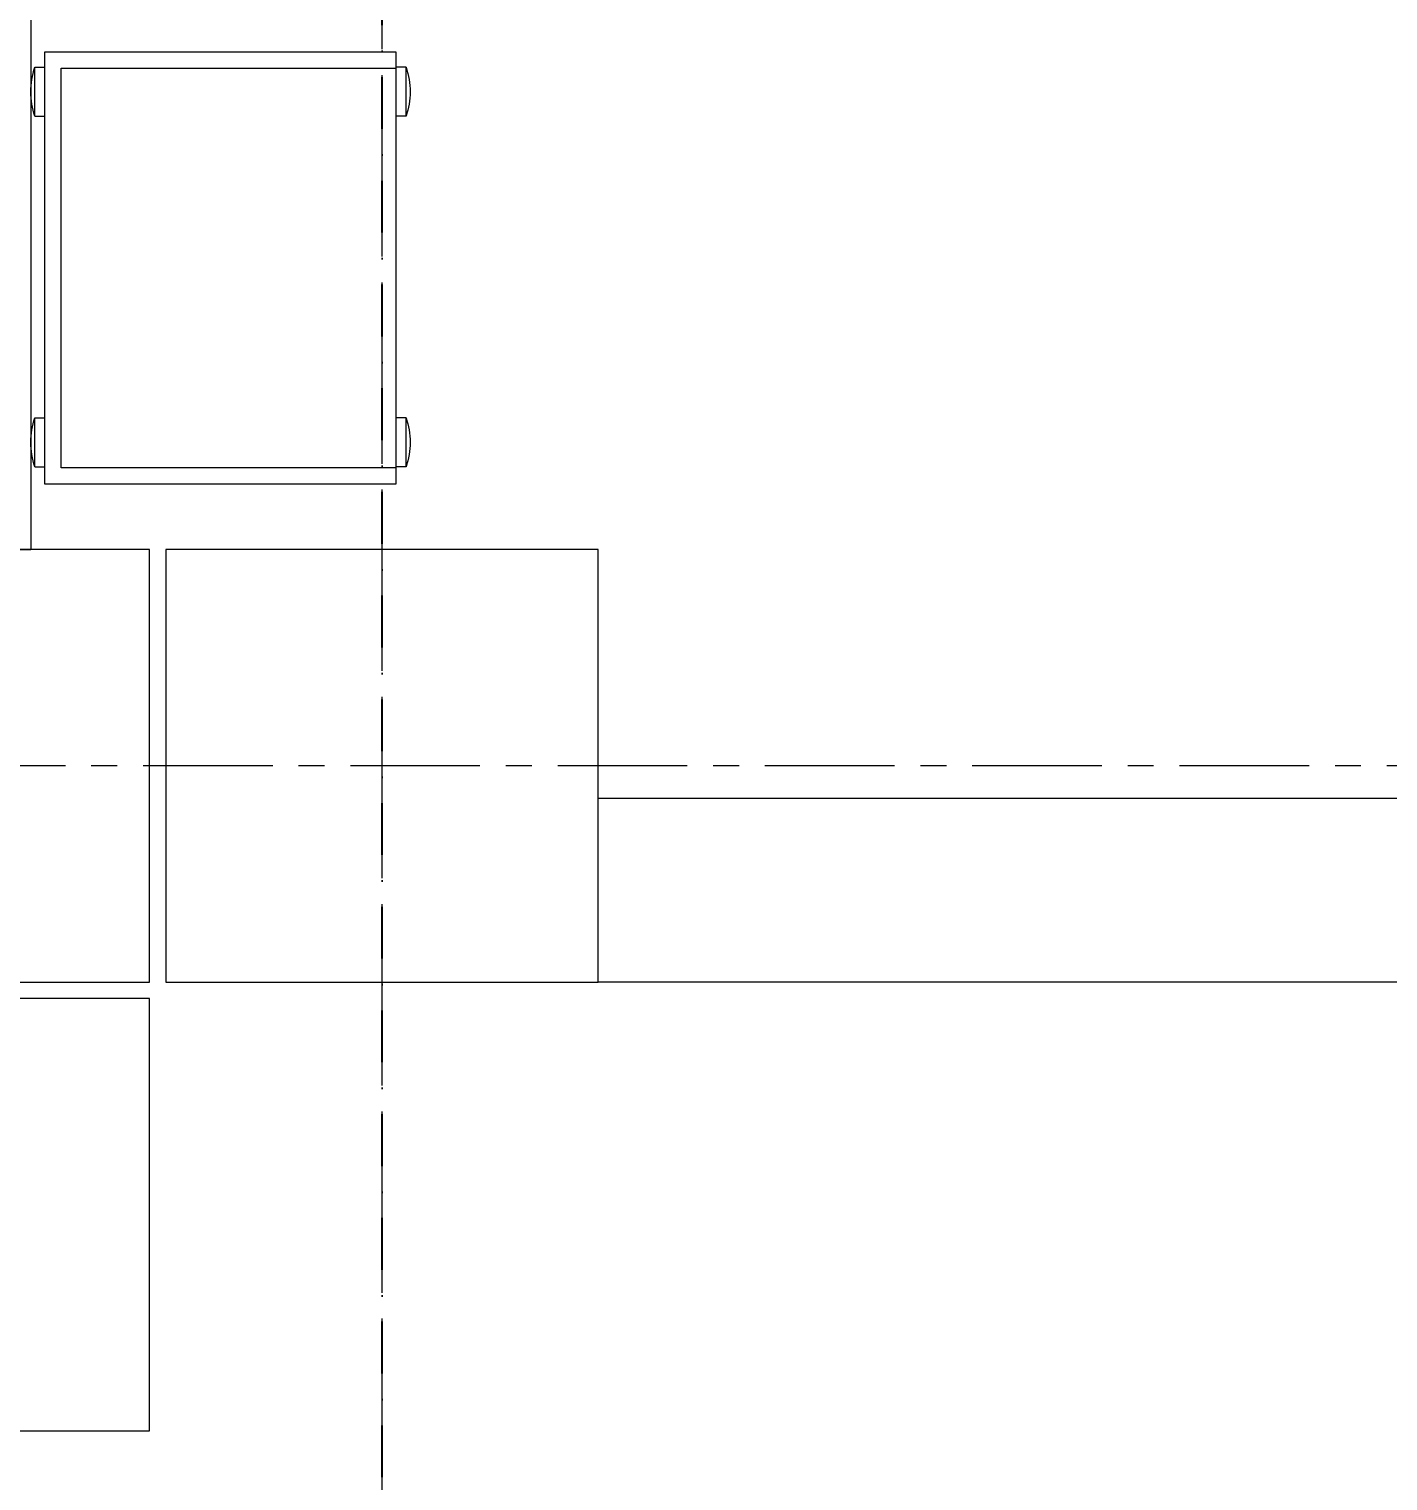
# Model space of a CAD drawing. Header units: millimetres. Extents: x 26027 to 581921, y 7230 to 233891.
# Drawn here: x 480366 to 482031, y 155869 to 157648 of the extents above; entities that cross this region are included whole.
import ezdxf
from ezdxf import colors
from ezdxf.entities.mleader import LeaderData, LeaderLine
from ezdxf.math import Vec2, Vec3

# ---------------------------------------------------------------- set-up
doc = ezdxf.new("R2010")
doc.units = ezdxf.units.MM
doc.header["$LTSCALE"] = 5
doc.linetypes.add('CENTER', pattern=[50.8, 31.75, -6.35, 6.35, -6.35])
doc.linetypes.add('DASHDOT', pattern=[25.4, 12.7, -6.35, 0, -6.35])
for name, color, linetype, lineweight in [('72_EGR_ROOM5_D2_WALL', 7, 'Continuous', 5), ('Medical Equipment and Furniture', 163, 'Continuous', 0), ('Medical Equipment and Furniture1', 163, 'Continuous', 5), ('Structure', 20, 'Continuous', 5), ('Walls', 32, 'Continuous', 5)]:
    doc.layers.add(name, color=color, linetype=linetype, lineweight=lineweight)
doc.layers.add('axes', color=9, linetype='Continuous')
doc.layers.add('E-POWR', color=7, linetype='Continuous', lineweight=9, true_color=0x4e7e3e)
doc.styles.get("Standard").update_dxf_attribs({"font": 'calibri.ttf'})

# ---------------------------------------------------------------- blocks, each defined once
blk = doc.blocks.new('HF10531-P')
at = {"layer": 'Medical Equipment and Furniture1'}
for p, q in [((0.53, 0.43), (0, 0.43)), ((0, 0.43), (0, 0)), ((0.0791, 0.4424), (0.0191, 0.4424)), ((0.0191, 0.4424), (0.0191, 0.43)), ((0.0791, 0.4424), (0.0791, 0.43)), ((0.5086, 0.4424), (0.4486, 0.4424)), ((0.4486, 0.4424), (0.4486, 0.43)), ((0.5086, 0.4424), (0.5086, 0.43)), ((0.53, 0), (0.53, 0.43)), ((0.51, 0.41), (0.02, 0.41)), ((0.02, 0.41), (0.02, 0)), ((0.51, 0), (0.51, 0.41)), ((0, 0), (0.53, 0)), ((0.0191, -0.0124), (0.0191, 0)), ((0.0791, -0.0124), (0.0791, 0)), ((0.4486, -0.0124), (0.4486, 0)), ((0.5086, -0.0124), (0.5086, 0)), ((0.0791, -0.0124), (0.0191, -0.0124)), ((0.5086, -0.0124), (0.4486, -0.0124))]:
    blk.add_line(p, q, dxfattribs=at)
for points in [[(0.02, 0.41), (0.02, 0.41), (0.02, 0.41), (0.02, 0.41), (0.02, 0.41), (0.02, 0.41), (0.02, 0.41), (0.02, 0.41), (0.02, 0.41), (0.02, 0.41), (0.02, 0.41), (0.02, 0.41), (0.02, 0.41), (0.02, 0.41), (0.02, 0.41), (0.02, 0.41), (0.02, 0.41), (0.02, 0.41), (0.02, 0.41), (0.02, 0.41), (0.02, 0.41), (0.02, 0.41), (0.02, 0.41), (0.02, 0.41), (0.02, 0.41), (0.02, 0.41), (0.02, 0.41), (0.02, 0.41), (0.02, 0.41), (0.02, 0.41), (0.02, 0.41), (0.02, 0.41), (0.02, 0.41), (0.02, 0.41), (0.02, 0.41), (0.02, 0.41), (0.02, 0.41), (0.02, 0.41), (0.02, 0.41), (0.02, 0.41), (0.02, 0.41), (0.02, 0.41), (0.02, 0.41), (0.02, 0.41), (0.02, 0.41), (0.02, 0.41), (0.02, 0.41), (0.02, 0.41), (0.02, 0.41), (0.02, 0.41), (0.02, 0.41), (0.02, 0.41), (0.02, 0.41), (0.02, 0.41), (0.02, 0.41), (0.02, 0.41), (0.02, 0.41), (0.02, 0.41), (0.02, 0.41), (0.02, 0.41), (0.02, 0.41), (0.02, 0.41), (0.02, 0.41), (0.02, 0.41), (0.02, 0.41), (0.02, 0.41), (0.02, 0.41), (0.02, 0.41), (0.02, 0.41), (0.02, 0.41), (0.02, 0.41), (0.02, 0.41), (0.02, 0.41), (0.02, 0.41), (0.02, 0.41), (0.02, 0.41), (0.02, 0.41), (0.02, 0.41), (0.02, 0.41), (0.02, 0.41), (0.02, 0.41), (0.02, 0.41), (0.02, 0.41), (0.02, 0.41), (0.02, 0.41), (0.02, 0.41), (0.02, 0.41), (0.02, 0.41), (0.02, 0.41), (0.02, 0.41), (0.02, 0.41), (0.02, 0.41), (0.02, 0.41), (0.02, 0.41), (0.02, 0.41), (0.02, 0.41), (0.02, 0.41), (0.02, 0.41), (0.02, 0.41), (0.02, 0.41), (0.02, 0.41), (0.02, 0.41), (0.02, 0.41), (0.02, 0.41), (0.02, 0.41), (0.02, 0.41), (0.02, 0.41), (0.02, 0.41), (0.02, 0.41), (0.02, 0.41), (0.02, 0.41), (0.02, 0.41), (0.02, 0.41), (0.02, 0.41), (0.02, 0.41), (0.02, 0.41), (0.02, 0.41), (0.02, 0.41), (0.02, 0.41), (0.02, 0.41), (0.02, 0.41), (0.02, 0.41), (0.02, 0.41), (0.02, 0.41), (0.02, 0.41), (0.02, 0.41), (0.02, 0.41), (0.02, 0.41), (0.02, 0.41), (0.02, 0.41), (0.02, 0.41), (0.02, 0.41), (0.02, 0.41), (0.02, 0.41), (0.02, 0.41), (0.02, 0.41), (0.02, 0.41), (0.02, 0.41), (0.02, 0.41), (0.02, 0.41), (0.02, 0.41), (0.02, 0.41), (0.02, 0.41), (0.02, 0.41), (0.02, 0.41), (0.02, 0.41), (0.02, 0.41), (0.02, 0.41), (0.02, 0.41), (0.02, 0.41), (0.02, 0.41), (0.02, 0.41), (0.02, 0.41), (0.02, 0.41), (0.02, 0.41), (0.02, 0.41), (0.02, 0.41), (0.02, 0.41), (0.02, 0.41), (0.02, 0.41), (0.02, 0.41), (0.02, 0.41), (0.02, 0.41), (0.02, 0.41), (0.02, 0.41), (0.02, 0.41), (0.02, 0.41), (0.02, 0.41), (0.02, 0.41), (0.02, 0.41), (0.02, 0.41), (0.02, 0.41), (0.02, 0.41), (0.02, 0.41), (0.02, 0.41), (0.02, 0.41), (0.02, 0.41), (0.02, 0.41), (0.02, 0.41), (0.02, 0.41), (0.02, 0.41), (0.02, 0.41), (0.02, 0.41), (0.02, 0.41), (0.02, 0.41), (0.02, 0.41), (0.02, 0.41), (0.02, 0.41), (0.02, 0.41), (0.02, 0.41), (0.02, 0.41), (0.02, 0.41), (0.02, 0.41), (0.02, 0.41), (0.02, 0.41), (0.02, 0.41), (0.02, 0.41), (0.02, 0.41), (0.02, 0.41), (0.02, 0.41), (0.02, 0.41), (0.02, 0.41), (0.02, 0.41), (0.02, 0.41), (0.02, 0.41), (0.02, 0.41), (0.02, 0.41), (0.02, 0.41), (0.02, 0.41), (0.02, 0.41), (0.02, 0.41), (0.02, 0.41), (0.02, 0.41), (0.02, 0.41), (0.02, 0.41), (0.02, 0.41), (0.02, 0.41), (0.02, 0.41), (0.02, 0.41)], [(0.02, 0.41), (0.02, 0.41), (0.02, 0.41), (0.02, 0.41), (0.02, 0.41), (0.02, 0.41), (0.02, 0.41), (0.02, 0.41), (0.02, 0.41), (0.02, 0.41), (0.02, 0.41), (0.02, 0.41), (0.02, 0.41), (0.02, 0.41), (0.02, 0.41), (0.02, 0.41), (0.02, 0.41), (0.02, 0.41), (0.02, 0.41), (0.02, 0.41), (0.02, 0.41), (0.02, 0.41), (0.02, 0.41), (0.02, 0.41), (0.02, 0.41), (0.02, 0.41), (0.02, 0.41), (0.02, 0.41), (0.02, 0.41), (0.02, 0.41), (0.02, 0.41), (0.02, 0.41), (0.02, 0.41), (0.02, 0.41), (0.02, 0.41), (0.02, 0.41), (0.02, 0.41), (0.02, 0.41), (0.02, 0.41), (0.02, 0.41), (0.02, 0.41), (0.02, 0.41), (0.02, 0.41), (0.02, 0.41), (0.02, 0.41), (0.02, 0.41), (0.02, 0.41), (0.02, 0.41), (0.02, 0.41), (0.02, 0.41), (0.02, 0.41), (0.02, 0.41), (0.02, 0.41), (0.02, 0.41), (0.02, 0.41), (0.02, 0.41), (0.02, 0.41), (0.02, 0.41), (0.02, 0.41), (0.02, 0.41), (0.02, 0.41), (0.02, 0.41), (0.02, 0.41), (0.02, 0.41), (0.02, 0.41), (0.02, 0.41), (0.02, 0.41), (0.02, 0.41), (0.02, 0.41), (0.02, 0.41), (0.02, 0.41), (0.02, 0.41), (0.02, 0.41), (0.02, 0.41), (0.02, 0.41), (0.02, 0.41), (0.02, 0.41), (0.02, 0.41), (0.02, 0.41), (0.02, 0.41), (0.02, 0.41), (0.02, 0.41), (0.02, 0.41), (0.02, 0.41), (0.02, 0.41), (0.02, 0.41), (0.02, 0.41), (0.02, 0.41), (0.02, 0.41), (0.02, 0.41), (0.02, 0.41), (0.02, 0.41), (0.02, 0.41), (0.02, 0.41), (0.02, 0.41), (0.02, 0.41), (0.02, 0.41), (0.02, 0.41), (0.02, 0.41), (0.02, 0.41), (0.02, 0.41), (0.02, 0.41), (0.02, 0.41), (0.02, 0.41), (0.02, 0.41), (0.02, 0.41), (0.02, 0.41), (0.02, 0.41), (0.02, 0.41), (0.02, 0.41), (0.02, 0.41), (0.02, 0.41), (0.02, 0.41), (0.02, 0.41), (0.02, 0.41), (0.02, 0.41), (0.02, 0.41), (0.02, 0.41), (0.02, 0.41), (0.02, 0.41), (0.02, 0.41), (0.02, 0.41), (0.02, 0.41), (0.02, 0.41), (0.02, 0.41), (0.02, 0.41), (0.02, 0.41), (0.02, 0.41), (0.02, 0.41), (0.02, 0.41), (0.02, 0.41), (0.02, 0.41), (0.02, 0.41), (0.02, 0.41), (0.02, 0.41), (0.02, 0.41), (0.02, 0.41), (0.02, 0.41), (0.02, 0.41), (0.02, 0.41), (0.02, 0.41), (0.02, 0.41), (0.02, 0.41), (0.02, 0.41), (0.02, 0.41), (0.02, 0.41), (0.02, 0.41), (0.02, 0.41), (0.02, 0.41), (0.02, 0.41), (0.02, 0.41), (0.02, 0.41), (0.02, 0.41), (0.02, 0.41), (0.02, 0.41), (0.02, 0.41), (0.02, 0.41), (0.02, 0.41), (0.02, 0.41), (0.02, 0.41), (0.02, 0.41), (0.02, 0.41), (0.02, 0.41), (0.02, 0.41), (0.02, 0.41), (0.02, 0.41), (0.02, 0.41), (0.02, 0.41), (0.02, 0.41), (0.02, 0.41), (0.02, 0.41), (0.02, 0.41), (0.02, 0.41), (0.02, 0.41), (0.02, 0.41), (0.02, 0.41), (0.02, 0.41), (0.02, 0.41), (0.02, 0.41), (0.02, 0.41), (0.02, 0.41), (0.02, 0.41), (0.02, 0.41), (0.02, 0.41), (0.02, 0.41), (0.02, 0.41), (0.02, 0.41), (0.02, 0.41), (0.02, 0.41), (0.02, 0.41), (0.02, 0.41), (0.02, 0.41), (0.02, 0.41), (0.02, 0.41), (0.02, 0.41), (0.02, 0.41), (0.02, 0.41), (0.02, 0.41), (0.02, 0.41), (0.02, 0.41), (0.02, 0.41), (0.02, 0.41), (0.02, 0.41), (0.02, 0.41), (0.02, 0.41), (0.02, 0.41), (0.02, 0.41), (0.02, 0.41), (0.02, 0.41), (0.02, 0.41), (0.02, 0.41), (0.02, 0.41), (0.02, 0.41), (0.02, 0.41)], [(0.02, 0.41), (0.02, 0.41), (0.02, 0.41), (0.02, 0.41), (0.02, 0.41), (0.02, 0.41), (0.02, 0.41), (0.02, 0.41), (0.02, 0.41), (0.02, 0.41), (0.02, 0.41), (0.02, 0.41), (0.02, 0.41), (0.02, 0.41), (0.02, 0.41), (0.02, 0.41), (0.02, 0.41), (0.02, 0.41), (0.02, 0.41), (0.02, 0.41), (0.02, 0.41), (0.02, 0.41), (0.02, 0.41), (0.02, 0.41), (0.02, 0.41), (0.02, 0.41), (0.02, 0.41), (0.02, 0.41), (0.02, 0.41), (0.02, 0.41), (0.02, 0.41), (0.02, 0.41), (0.02, 0.41), (0.02, 0.41), (0.02, 0.41), (0.02, 0.41), (0.02, 0.41), (0.02, 0.41), (0.02, 0.41), (0.02, 0.41), (0.02, 0.41), (0.02, 0.41), (0.02, 0.41), (0.02, 0.41), (0.02, 0.41), (0.02, 0.41), (0.02, 0.41), (0.02, 0.41), (0.02, 0.41), (0.02, 0.41), (0.02, 0.41), (0.02, 0.41), (0.02, 0.41), (0.02, 0.41), (0.02, 0.41), (0.02, 0.41), (0.02, 0.41), (0.02, 0.41), (0.02, 0.41), (0.02, 0.41), (0.02, 0.41), (0.02, 0.41), (0.02, 0.41), (0.02, 0.41), (0.02, 0.41), (0.02, 0.41), (0.02, 0.41), (0.02, 0.41), (0.02, 0.41), (0.02, 0.41), (0.02, 0.41), (0.02, 0.41), (0.02, 0.41), (0.02, 0.41), (0.02, 0.41), (0.02, 0.41), (0.02, 0.41), (0.02, 0.41), (0.02, 0.41), (0.02, 0.41), (0.02, 0.41), (0.02, 0.41), (0.02, 0.41), (0.02, 0.41), (0.02, 0.41), (0.02, 0.41), (0.02, 0.41), (0.02, 0.41), (0.02, 0.41), (0.02, 0.41), (0.02, 0.41), (0.02, 0.41), (0.02, 0.41), (0.02, 0.41), (0.02, 0.41), (0.02, 0.41), (0.02, 0.41), (0.02, 0.41), (0.02, 0.41), (0.02, 0.41), (0.02, 0.41), (0.02, 0.41), (0.02, 0.41), (0.02, 0.41), (0.02, 0.41), (0.02, 0.41), (0.02, 0.41), (0.02, 0.41), (0.02, 0.41), (0.02, 0.41), (0.02, 0.41), (0.02, 0.41), (0.02, 0.41), (0.02, 0.41), (0.02, 0.41), (0.02, 0.41), (0.02, 0.41), (0.02, 0.41), (0.02, 0.41), (0.02, 0.41), (0.02, 0.41), (0.02, 0.41), (0.02, 0.41), (0.02, 0.41), (0.02, 0.41), (0.02, 0.41), (0.02, 0.41), (0.02, 0.41), (0.02, 0.41), (0.02, 0.41), (0.02, 0.41), (0.02, 0.41), (0.02, 0.41), (0.02, 0.41), (0.02, 0.41), (0.02, 0.41), (0.02, 0.41), (0.02, 0.41), (0.02, 0.41), (0.02, 0.41), (0.02, 0.41), (0.02, 0.41), (0.02, 0.41), (0.02, 0.41), (0.02, 0.41), (0.02, 0.41), (0.02, 0.41), (0.02, 0.41), (0.02, 0.41), (0.02, 0.41), (0.02, 0.41), (0.02, 0.41), (0.02, 0.41), (0.02, 0.41), (0.02, 0.41), (0.02, 0.41), (0.02, 0.41), (0.02, 0.41), (0.02, 0.41), (0.02, 0.41), (0.02, 0.41), (0.02, 0.41), (0.02, 0.41), (0.02, 0.41), (0.02, 0.41), (0.02, 0.41), (0.02, 0.41), (0.02, 0.41), (0.02, 0.41), (0.02, 0.41), (0.02, 0.41), (0.02, 0.41), (0.02, 0.41), (0.02, 0.41), (0.02, 0.41), (0.02, 0.41), (0.02, 0.41), (0.02, 0.41), (0.02, 0.41), (0.02, 0.41), (0.02, 0.41), (0.02, 0.41), (0.02, 0.41), (0.02, 0.41), (0.02, 0.41), (0.02, 0.41), (0.02, 0.41), (0.02, 0.41), (0.02, 0.41), (0.02, 0.41), (0.02, 0.41), (0.02, 0.41), (0.02, 0.41), (0.02, 0.41), (0.02, 0.41), (0.02, 0.41), (0.02, 0.41), (0.02, 0.41), (0.02, 0.41), (0.02, 0.41), (0.02, 0.41), (0.02, 0.41), (0.02, 0.41), (0.02, 0.41), (0.02, 0.41), (0.02, 0.41), (0.02, 0.41), (0.02, 0.41), (0.02, 0.41), (0.02, 0.41), (0.02, 0.41), (0.02, 0.41), (0.02, 0.41), (0.02, 0.41), (0.02, 0.41), (0.02, 0.41), (0.02, 0.41), (0.02, 0.41), (0.02, 0.41), (0.02, 0.41), (0.02, 0.41), (0.02, 0.41), (0.02, 0.41), (0.02, 0.41), (0.02, 0.41), (0.02, 0.41), (0.02, 0.41), (0.02, 0.41), (0.02, 0.41), (0.02, 0.41), (0.02, 0.41), (0.02, 0.41), (0.02, 0.41), (0.02, 0.41), (0.02, 0.41), (0.02, 0.41), (0.02, 0.41), (0.02, 0.41), (0.02, 0.41), (0.02, 0.41), (0.02, 0.41), (0.02, 0.41), (0.02, 0.41), (0.02, 0.41), (0.02, 0.41), (0.02, 0.41), (0.02, 0.41), (0.02, 0.41), (0.02, 0.41), (0.02, 0.41), (0.02, 0.41), (0.02, 0.41), (0.02, 0.41), (0.02, 0.41), (0.02, 0.41), (0.02, 0.41), (0.02, 0.41), (0.02, 0.41), (0.02, 0.41), (0.02, 0.41), (0.02, 0.41), (0.02, 0.41), (0.02, 0.41), (0.02, 0.41), (0.02, 0.41), (0.02, 0.41), (0.02, 0.41), (0.02, 0.41), (0.02, 0.41), (0.02, 0.41), (0.02, 0.41), (0.02, 0.41), (0.02, 0.41), (0.02, 0.41), (0.02, 0.41), (0.02, 0.41), (0.02, 0.41)]]:
    blk.add_lwpolyline(points, close=True, dxfattribs=at)
for points in [[(0.02, 0.41), (0.02, 0.41), (0.02, 0.41), (0.02, 0.41), (0.02, 0.41), (0.02, 0.41), (0.02, 0.41), (0.02, 0.41)], [(0.02, 0.41), (0.02, 0.41), (0.02, 0.41), (0.02, 0.41), (0.02, 0.41), (0.02, 0.41), (0.02, 0.41), (0.02, 0.41), (0.02, 0.41), (0.02, 0.41), (0.02, 0.41), (0.02, 0.41), (0.02, 0.41), (0.02, 0.41), (0.02, 0.41), (0.02, 0.41), (0.02, 0.41), (0.02, 0.41), (0.02, 0.41), (0.02, 0.41), (0.02, 0.41), (0.02, 0.41), (0.02, 0.41), (0.02, 0.41), (0.02, 0.41), (0.02, 0.41), (0.02, 0.41), (0.02, 0.41), (0.02, 0.41), (0.02, 0.41), (0.02, 0.41), (0.02, 0.41), (0.02, 0.41), (0.02, 0.41), (0.02, 0.41), (0.02, 0.41), (0.02, 0.41), (0.02, 0.41), (0.02, 0.41), (0.02, 0.41), (0.02, 0.41), (0.02, 0.41), (0.02, 0.41), (0.02, 0.41), (0.02, 0.41), (0.02, 0.41), (0.02, 0.41), (0.02, 0.41), (0.02, 0.41), (0.02, 0.41), (0.02, 0.41), (0.02, 0.41), (0.02, 0.41), (0.02, 0.41), (0.02, 0.41), (0.02, 0.41), (0.02, 0.41), (0.02, 0.41), (0.02, 0.41), (0.02, 0.41), (0.02, 0.41), (0.02, 0.41), (0.02, 0.41), (0.02, 0.41), (0.02, 0.41), (0.02, 0.41), (0.02, 0.41), (0.02, 0.41), (0.02, 0.41), (0.02, 0.41), (0.02, 0.41), (0.02, 0.41), (0.02, 0.41), (0.02, 0.41), (0.02, 0.41), (0.02, 0.41), (0.02, 0.41), (0.02, 0.41), (0.02, 0.41), (0.02, 0.41), (0.02, 0.41), (0.02, 0.41), (0.02, 0.41), (0.02, 0.41), (0.02, 0.41), (0.02, 0.41), (0.02, 0.41), (0.02, 0.41), (0.02, 0.41), (0.02, 0.41), (0.02, 0.41), (0.02, 0.41), (0.02, 0.41), (0.02, 0.41), (0.02, 0.41), (0.02, 0.41), (0.02, 0.41), (0.02, 0.41), (0.02, 0.41), (0.02, 0.41), (0.02, 0.41), (0.02, 0.41), (0.02, 0.41), (0.02, 0.41), (0.02, 0.41), (0.02, 0.41), (0.02, 0.41), (0.02, 0.41), (0.02, 0.41), (0.02, 0.41), (0.02, 0.41)], [(0.02, 0.41), (0.02, 0.41), (0.02, 0.41), (0.02, 0.41), (0.02, 0.41), (0.02, 0.41), (0.02, 0.41), (0.02, 0.41), (0.02, 0.41), (0.02, 0.41), (0.02, 0.41), (0.02, 0.41), (0.02, 0.41), (0.02, 0.41), (0.02, 0.41), (0.02, 0.41), (0.02, 0.41)], [(0.02, 0.41), (0.02, 0.41), (0.02, 0.41), (0.02, 0.41), (0.02, 0.41), (0.02, 0.41), (0.02, 0.41)], [(0.02, 0.41), (0.02, 0.41), (0.02, 0.41), (0.02, 0.41), (0.02, 0.41), (0.02, 0.41), (0.02, 0.41), (0.02, 0.41), (0.02, 0.41), (0.02, 0.41), (0.02, 0.41), (0.02, 0.41)], [(0.02, 0.41), (0.02, 0.41), (0.02, 0.41), (0.02, 0.41), (0.02, 0.41), (0.02, 0.41), (0.02, 0.41), (0.02, 0.41), (0.02, 0.41), (0.02, 0.41), (0.02, 0.41), (0.02, 0.41), (0.02, 0.41), (0.02, 0.41), (0.02, 0.41), (0.02, 0.41), (0.02, 0.41), (0.02, 0.41), (0.02, 0.41), (0.02, 0.41), (0.02, 0.41), (0.02, 0.41), (0.02, 0.41), (0.02, 0.41), (0.02, 0.41), (0.02, 0.41), (0.02, 0.41), (0.02, 0.41), (0.02, 0.41), (0.02, 0.41), (0.02, 0.41), (0.02, 0.41), (0.02, 0.41), (0.02, 0.41), (0.02, 0.41), (0.02, 0.41), (0.02, 0.41), (0.02, 0.41), (0.02, 0.41), (0.02, 0.41), (0.02, 0.41), (0.02, 0.41), (0.02, 0.41), (0.02, 0.41), (0.02, 0.41), (0.02, 0.41), (0.02, 0.41), (0.02, 0.41), (0.02, 0.41), (0.02, 0.41), (0.02, 0.41), (0.02, 0.41), (0.02, 0.41), (0.02, 0.41), (0.02, 0.41), (0.02, 0.41), (0.02, 0.41), (0.02, 0.41), (0.02, 0.41), (0.02, 0.41), (0.02, 0.41), (0.02, 0.41), (0.02, 0.41), (0.02, 0.41), (0.02, 0.41), (0.02, 0.41), (0.02, 0.41), (0.02, 0.41), (0.02, 0.41), (0.02, 0.41), (0.02, 0.41), (0.02, 0.41), (0.02, 0.41), (0.02, 0.41), (0.02, 0.41), (0.02, 0.41), (0.02, 0.41), (0.02, 0.41), (0.02, 0.41), (0.02, 0.41), (0.02, 0.41), (0.02, 0.41), (0.02, 0.41), (0.02, 0.41), (0.02, 0.41), (0.02, 0.41), (0.02, 0.41), (0.02, 0.41), (0.02, 0.41)], [(0.02, 0.41), (0.02, 0.41), (0.02, 0.41), (0.02, 0.41), (0.02, 0.41), (0.02, 0.41), (0.02, 0.41), (0.02, 0.41), (0.02, 0.41), (0.02, 0.41), (0.02, 0.41), (0.02, 0.41), (0.02, 0.41), (0.02, 0.41), (0.02, 0.41), (0.02, 0.41), (0.02, 0.41), (0.02, 0.41), (0.02, 0.41), (0.02, 0.41), (0.02, 0.41), (0.02, 0.41), (0.02, 0.41), (0.02, 0.41), (0.02, 0.41), (0.02, 0.41), (0.02, 0.41), (0.02, 0.41), (0.02, 0.41), (0.02, 0.41), (0.02, 0.41), (0.02, 0.41), (0.02, 0.41), (0.02, 0.41), (0.02, 0.41), (0.02, 0.41), (0.02, 0.41), (0.02, 0.41), (0.02, 0.41), (0.02, 0.41), (0.02, 0.41), (0.02, 0.41), (0.02, 0.41), (0.02, 0.41), (0.02, 0.41), (0.02, 0.41), (0.02, 0.41), (0.02, 0.41), (0.02, 0.41), (0.02, 0.41), (0.02, 0.41), (0.02, 0.41), (0.02, 0.41), (0.02, 0.41)], [(0.02, 0.41), (0.02, 0.41), (0.02, 0.41), (0.02, 0.41), (0.02, 0.41), (0.02, 0.41), (0.02, 0.41), (0.02, 0.41), (0.02, 0.41), (0.02, 0.41)], [(0.02, 0.41), (0.02, 0.41), (0.02, 0.41), (0.02, 0.41), (0.02, 0.41), (0.02, 0.41), (0.02, 0.41), (0.02, 0.41), (0.02, 0.41), (0.02, 0.41)], [(0.02, 0.41), (0.02, 0.41), (0.02, 0.41), (0.02, 0.41), (0.02, 0.41), (0.02, 0.41), (0.02, 0.41), (0.02, 0.41), (0.02, 0.41), (0.02, 0.41), (0.02, 0.41), (0.02, 0.41), (0.02, 0.41), (0.02, 0.41), (0.02, 0.41)], [(0.02, 0.41), (0.02, 0.41), (0.02, 0.41), (0.02, 0.41), (0.02, 0.41), (0.02, 0.41), (0.02, 0.41), (0.02, 0.41), (0.02, 0.41), (0.02, 0.41)], [(0.02, 0.41), (0.02, 0.41), (0.02, 0.41), (0.02, 0.41), (0.02, 0.41), (0.02, 0.41), (0.02, 0.41)], [(0.02, 0.41), (0.02, 0.41), (0.02, 0.41), (0.02, 0.41), (0.02, 0.41), (0.02, 0.41), (0.02, 0.41), (0.02, 0.41), (0.02, 0.41), (0.02, 0.41)], [(0.02, 0.41), (0.02, 0.41), (0.02, 0.41), (0.02, 0.41), (0.02, 0.41), (0.02, 0.41), (0.02, 0.41), (0.02, 0.41), (0.02, 0.41), (0.02, 0.41), (0.02, 0.41), (0.02, 0.41), (0.02, 0.41), (0.02, 0.41), (0.02, 0.41), (0.02, 0.41), (0.02, 0.41), (0.02, 0.41)], [(0.02, 0.41), (0.02, 0.41), (0.02, 0.41), (0.02, 0.41), (0.02, 0.41), (0.02, 0.41), (0.02, 0.41), (0.02, 0.41), (0.02, 0.41)]]:
    blk.add_lwpolyline(points, dxfattribs=at)
for centre, start, end in [((0.0491, 0.3549), 71.0754, 108.9246), ((0.4786, 0.3549), 71.0754, 108.9246), ((0.0491, 0.0751), 251.0754, 288.9246), ((0.4786, 0.0751), 251.0754, 288.9246)]:
    blk.add_arc(centre, 0.0925, start, end, dxfattribs=at)

msp = doc.modelspace()

# ---------------------------------------------------------------- linework, layer by layer
at = {"layer": '72_EGR_ROOM5_D2_WALL'}
for points in [[(480269.8, 157010.3, 0), (480368.4, 157010.3, 2.4)], [(480513.8, 156480.3, 2.4), (480513.8, 157010.3, 2.4)]]:
    msp.add_polyline3d(points, dxfattribs=at)
at = {"layer": 'axes', "linetype": 'CENTER', "lineweight": 0}
for p, q in [((480798.8, 120285.6, 0), (480798.8, 230811.1, 0)), ((543910.8, 156745.3, 2.4), (448848.3, 156745.3, 2.4))]:
    msp.add_line(p, q, dxfattribs=at)
at = {"layer": 'axes', "linetype": 'DASHDOT'}
msp.add_line((480798.8, 120285.6, 0), (480798.8, 230811.1, 0), dxfattribs=at)
at = {"layer": 'Structure', "elevation": 2.4}
for points in [[(479983.8, 156480.3), (480513.8, 156480.3), (480513.8, 157010.3), (479983.8, 157010.3)], [(480533.8, 156480.3), (481063.8, 156480.3), (481063.8, 157010.3), (480533.8, 157010.3)], [(479983.8, 155930.3), (480513.8, 155930.3), (480513.8, 156460.3), (479983.8, 156460.3)]]:
    msp.add_lwpolyline(points, close=True, dxfattribs=at)
at = {"layer": 'Walls'}
for p, q in [((480368.4, 163680.3, 2.4), (480368.4, 157010.3, 2.4)), ((482190.8, 156705.3, 2.4), (481063.8, 156705.3, 2.4)), ((482190.8, 156480.3, 2.4), (481063.8, 156480.3, 2.4))]:
    msp.add_line(p, q, dxfattribs=at)

# ---------------------------------------------------------------- block references
at = {"layer": 'Medical Equipment and Furniture', "extrusion": (-6.40204e-11, 1.551e-10, -1), "xscale": 1000, "yscale": 1000, "zscale": -999.9999999999999, "rotation": 269.9999988079107}
msp.add_blockref('HF10531-P', (-480815.8, 157620.5, -2.4), dxfattribs=at)

# ---------------------------------------------------------------- leaders
at = {"layer": 'E-POWR'}
ml = msp.add_multileader_mtext('Standard', dxfattribs=at)
ml.set_content('RJ45 NETWORK SOCKET', color=256)
ml.set_leader_properties()
ml.build(insert=Vec2(0, 0))
ml.multileader.update_dxf_attribs({"text_right_attachment_type": 6, "dogleg_length": 200, "arrow_head_size": 100})
ctx = ml.context
ctx.base_point, ctx.char_height, ctx.arrow_head_size, ctx.landing_gap_size, ctx.plane_origin = Vec3(477174.1, 157035.1, 2.4), 100, 100, 100, Vec3(481979.7, 156190.6, 2.4)
ctx.right_attachment = 6
notes = []
notes.append((ctx, [(0, (1, 1, 0), (476974.1, 157035.1, 2.4), (1, 0), 200, [(0, [(476350.5, 157144.7, 2.4)], 0, [])])]))
ctx.mtext.insert, ctx.mtext.width, ctx.mtext.defined_height, ctx.mtext.flow_direction = Vec3(477274.1, 157085.8, 2.4), 4695.582, 338, 5
for ctx, leaders in notes:
    for number, flags, end, landing, length, lines in leaders:
        leader = LeaderData()
        leader.index, (leader.has_last_leader_line, leader.has_dogleg_vector, leader.attachment_direction) = number, flags
        leader.last_leader_point, leader.dogleg_vector, leader.dogleg_length = Vec3(end), Vec3(landing), length
        for number, points, colour, breaks in lines:
            line = LeaderLine()
            line.index, line.vertices, line.color, line.breaks = number, Vec3.list(points), colors.encode_raw_color(colour), breaks
            leader.lines.append(line)
        ctx.leaders.append(leader)

doc.saveas('drawing.dxf')
